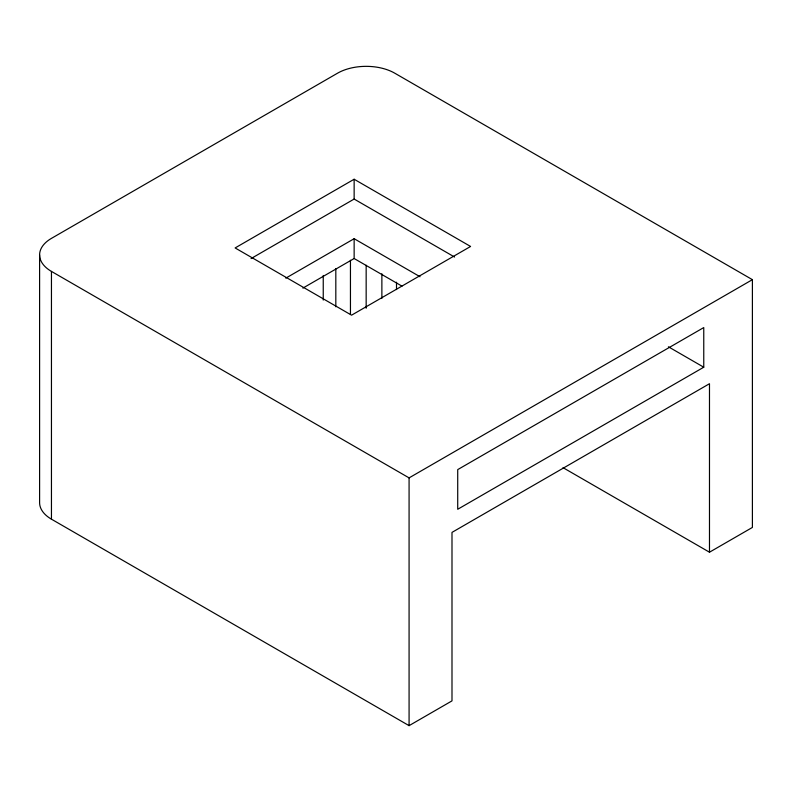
<?xml version="1.0" encoding="UTF-8"?>
<svg xmlns="http://www.w3.org/2000/svg" width="792" height="792" viewBox="0 0 792 792"><rect width="100%" height="100%" fill="white"/><g stroke="black" fill="none" stroke-linecap="round" stroke-linejoin="round"><path stroke-width="1.19" d="M354.143 179.24L235.125 247.945L351.569 315.176L470.587 246.46L354.143 179.24L354.143 199.059L454.568 257.034M251.064 258.568L354.45 198.881M285.813 278.15L354.143 238.699L420.027 276.735M302.89 288.11L354.143 258.519L401.97 286.13M752.4 279.665L394.772 73.191A40.461 23.364 0 0 0 337.55 73.191L51.45 238.372A40.461 23.364 0 0 0 51.45 271.408L409.078 477.883L752.4 279.665L752.4 527.432L709.483 552.212L563.023 467.656M703.761 367.211L457.717 509.266L457.717 469.616L703.761 327.571L703.761 367.211L668.399 346.787M39.6 254.885L39.6 502.663A40.461 23.364 0 0 0 51.45 519.176L409.078 725.65L451.994 700.87L451.994 532.392L709.483 383.724L709.483 552.212M409.078 477.883L409.078 725.65M396.505 282.2L396.505 289.575M381.873 273.785L381.873 298.376M366.161 265.211L366.161 308.246M354.143 238.699L354.143 258.519M350.45 260.251L350.45 314.365M335.818 268.676L335.818 306.801M323.245 275.467L323.245 300.069M51.45 271.408L51.45 519.176"/></g></svg>
